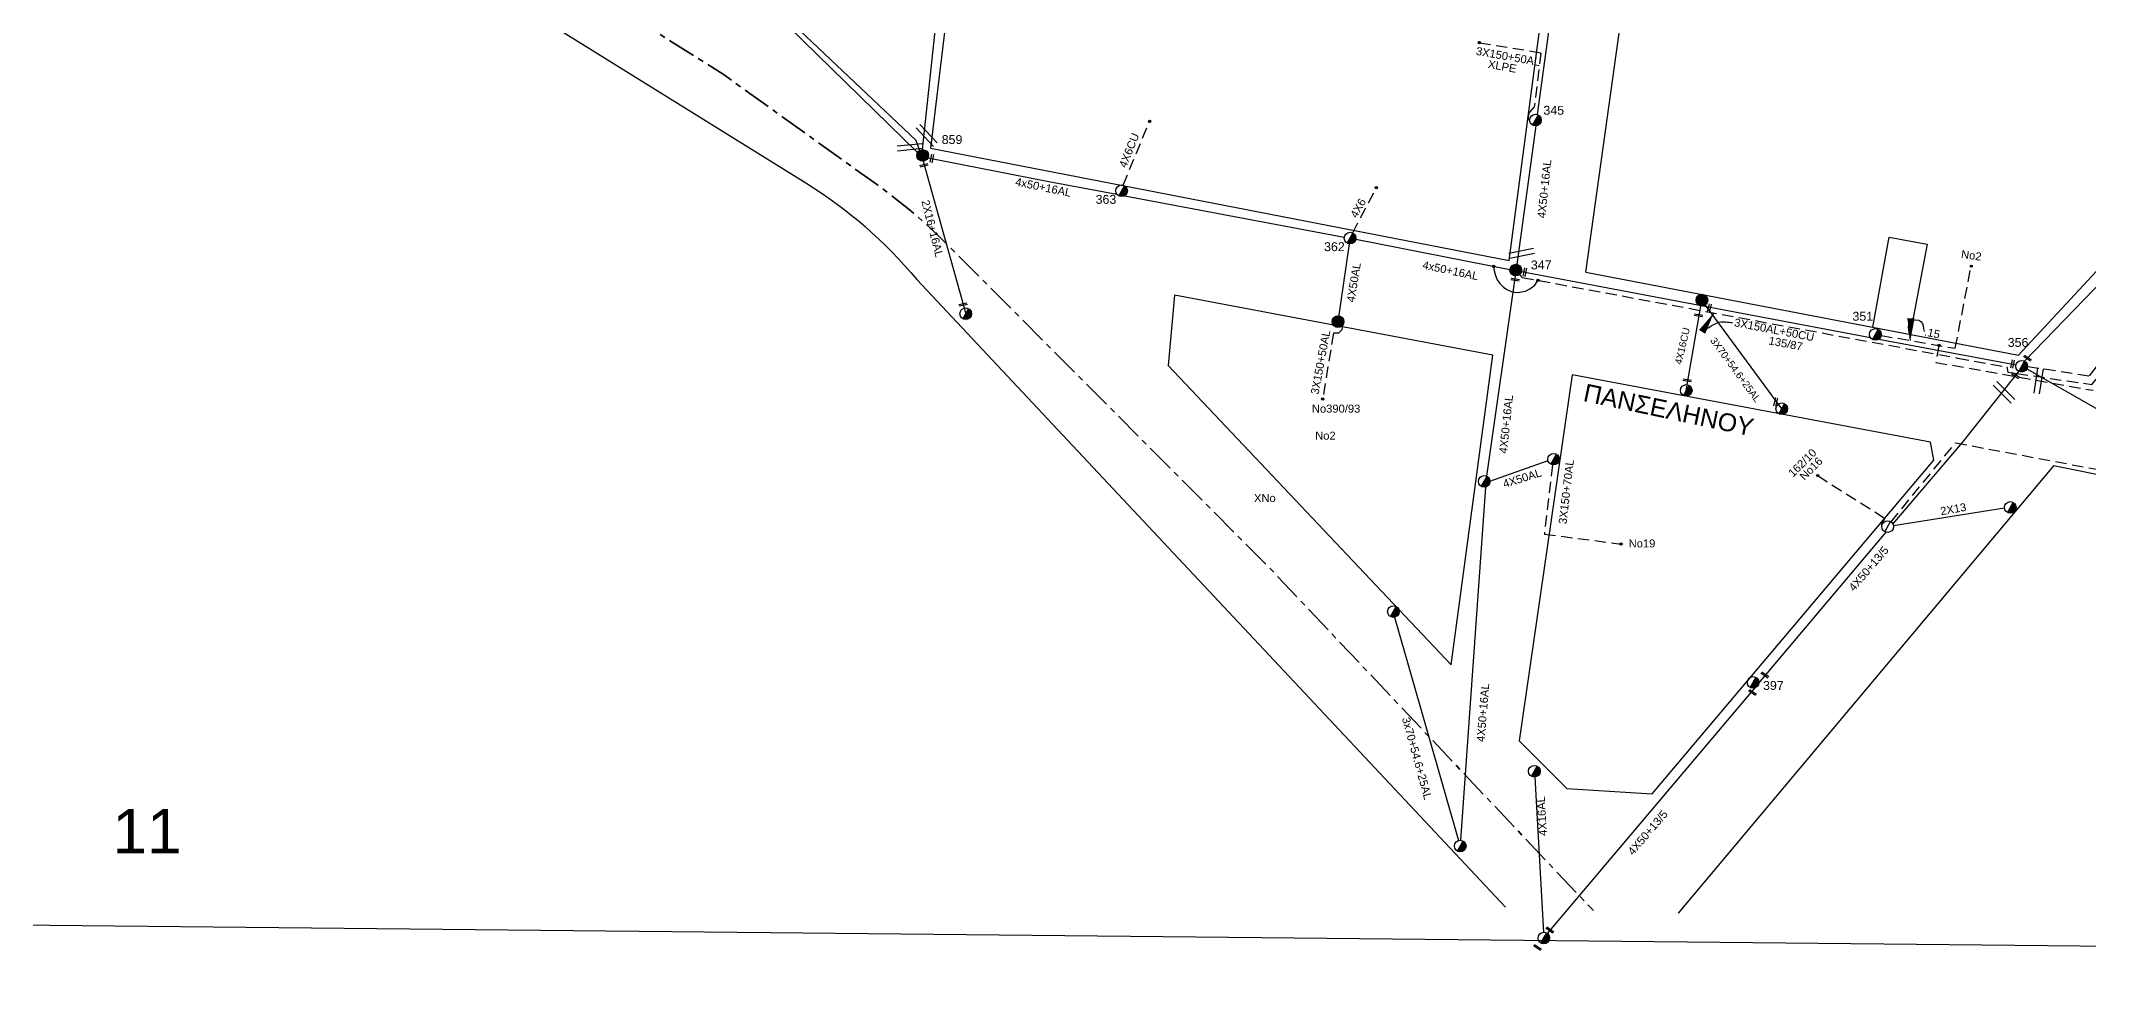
# Model space of a CAD drawing. Header units: millimetres. Extents: x 738 to 2138, y 37 to 533.
# Drawn here: x 1210.4 to 1440.7, y 43.1 to 147.5 of the extents above; entities that cross this region are included whole.
import ezdxf

# ---------------------------------------------------------------- set-up
doc = ezdxf.new("R2010")
doc.units = ezdxf.units.MM
doc.linetypes.add('CENTER', pattern=[50.8, 31.75, -6.35, 6.35, -6.35])
doc.linetypes.add('DASHED', pattern=[19.05, 12.7, -6.35])
for name, color, linetype in [('Άγνωστα', 7, 'Continuous'), ('Γέφυρες Εναέριου Δικτύου', 7, 'Continuous'), ('Γυμνά εναέρια ΧΤ (3Φ)   4x16AL', 7, 'Continuous'), ('Γυμνά εναέρια ΧΤ (3Φ)   4x50AL', 7, 'Continuous'), ('Γυμνά εναέρια ΧΤ και ΦΟΠ (1Φ)   2x16+16AL', 7, 'Continuous'), ('Γυμνά εναέρια ΧΤ και ΦΟΠ (3Φ)   4x50+16AL', 7, 'Continuous'), ('Επιγραφές - Σχήματα', 7, 'Continuous'), ('Καλώδια ΧΤ   3x150+50AL', 7, 'DASHED'), ('Καλώδια ΧΤ   3x150+50AL XLPE', 7, 'DASHED'), ('Καλώδια ΧΤ   3x150+70 AL', 7, 'DASHED'), ('Καλώδια ΧΤ   3x150AL+50CU', 7, 'DASHED'), ('Καλώδια ΧΤ   4x16AL', 7, 'DASHED'), ('Καλώδια ΧΤ   4x6CU', 7, 'DASHED'), ('Μηχανική τομή', 7, 'Continuous'), ('Στύλος Ξύλινος', 7, 'Continuous'), ('Στύλος Ξύλινος @ 1', 7, 'Continuous'), ('Στύλος ΦΜ', 7, 'Continuous'), ('Στύλος ΦΜ @ 1', 7, 'Continuous'), ('Συνδέσεις', 7, 'Continuous'), ('Συνεστραμμένα ΧΤ   3x70+54.6+25 AL', 7, 'SYN_LINE'), ('Τομή', 7, 'Continuous'), ('Υπόβαθρο ΔΕΗ', 7, 'Continuous'), ('Υπόγεια Καλώδια Δικτύου ΧΤ   .15', 7, 'DASHED'), ('Υπόγεια καλώδια Παροχών ΧΤ   4x6', 7, 'DASHED')]:
    doc.layers.add(name, color=color, linetype=linetype)
doc.styles.add('arial', font='arial.ttf')
doc.styles.get("Standard").update_dxf_attribs({"font": 'arial.ttf'})
doc.linetypes.add('SYN_LINE', pattern='A,0.5,-0.0001,["/\\/\\/\\/",Standard,S=0.1,R=0,X=0,Y=-0.05],-0.25', length=0.7501)
doc.dimstyles.new('ISO-25', dxfattribs={"dimtxt": 2.5, "dimasz": 2.5, "dimexe": 1.25, "dimexo": 0.625, "dimtad": 1, "dimtxsty": 'Standard', "dimcen": 2.5, "dimadec": 0, "dimazin": 0, "dimtfac": 1, "dimtmove": 0, "dimatfit": 3, "dimfxl": 1, "dimarcsym": 0})

# ---------------------------------------------------------------- blocks, each defined once
blk = doc.blocks.new('_ΣΥΝΔΕΣΗ')
at = {"layer": 'Συνδέσεις', "linetype": 'SYN_LINE', "ltscale": 40}
blk.add_hatch(color=256, dxfattribs=at).paths.add_polyline_path([(-116.75, 2339.64, 1), (-117.75, 2339.64, 1)])
at = {"layer": 'Συνδέσεις'}
blk.add_circle((-117.25, 2339.64), 0.5, dxfattribs=at)
blk = doc.blocks.new('ΥΠΑΡΧΩΝ ΤΣΙΜΕΝΤΕΝΙΟΣ ΣΤΥΛΟΣ')
at = {"layer": 'Στύλος ΦΜ'}
blk.add_hatch(color=7, dxfattribs=at).paths.add_polyline_path([(-1.29, -2.28, 0.574793), (2.62, 0, 0.268822), (1.3, 2.27)])
blk.add_line((-1.29, -2.28), (1.3, 2.27), dxfattribs=at)
blk.add_circle((0, 0), 2.62, dxfattribs=at)
at = {"layer": 'Στύλος ΦΜ', "flags": 4}
for tag, p in [('ΑΡΙΘΜΟΣ', (-4.68, 8.05)), ('ΤΥΠΟΣ', (-4.91, 3.03))]:
    blk.add_attdef(tag, p, '', height=4, dxfattribs=at)
blk = doc.blocks.new('ΥΠΑΡΧΩΝ ΞΥΛΙΝΟΣ ΣΤΥΛΟΣ')
at = {"layer": 'Στύλος Ξύλινος'}
h = blk.add_hatch(color=7, dxfattribs=at)
h.paths.add_polyline_path([(-2.62, 0, 0.270008), (-1.29, -2.28), (1.3, 2.27, 0.576266)])
h.paths.add_polyline_path([(-1.29, -2.28, 0.574793), (2.62, 0, 0.268822), (1.3, 2.27)])
at = {"layer": 'Στύλος Ξύλινος', "color": 7}
blk.add_line((-1.29, -2.28), (1.3, 2.27), dxfattribs=at)
blk.add_circle((0, 0), 2.62, dxfattribs=at)
at = {"layer": 'Στύλος Ξύλινος', "flags": 4}
for tag, p in [('ΑΡΙΘΜΟΣ', (-4.91, 8.6)), ('ΤΥΠΟΣ', (-4.85, 3.39))]:
    blk.add_attdef(tag, p, '', height=4, dxfattribs=at)
blk = doc.blocks.new('ΠΡΟΒΛΕΠΟΜΕΝΟΣ ΤΣΙΜΕΝΤΕΝΙΟΣ ΣΤΥΛΟΣ')
at = {"layer": 'Στύλος ΦΜ', "color": 7}
blk.add_line((-1.29, -2.28), (1.3, 2.27), dxfattribs=at)
blk.add_circle((0, 0), 2.62, dxfattribs=at)
at = {"layer": 'Στύλος ΦΜ', "flags": 4}
for tag, p in [('ΑΡΙΘΜΟΣ', (-3.98, 8.33)), ('ΤΥΠΟΣ', (-4.12, 3.18))]:
    blk.add_attdef(tag, p, '', height=4, dxfattribs=at)
blk = doc.blocks.new('ΤΟΜΗ')
at = {"layer": 'Τομή', "ltscale": 40}
for p, q in [((-5.68, 0), (5.68, 0)), ((5.68, -2.33), (-5.68, -2.33))]:
    blk.add_line(p, q, dxfattribs=at)
blk = doc.blocks.new('ΜΗΧΑΝΙΚΗ ΤΟΜΗ')
at = {"layer": 'Μηχανική τομή', "ltscale": 40}
for p, q in [((-1.89, 0.78), (1.89, 0.78)), ((1.89, 0), (-1.89, 0))]:
    blk.add_line(p, q, dxfattribs=at)

msp = doc.modelspace()

# ---------------------------------------------------------------- linework, layer by layer
at = {"layer": 'Άγνωστα', "color": 2, "ltscale": 0.1}
msp.add_lwpolyline([(1417.14, 113.95), (1432.57, 111.06)], dxfattribs=at)
at = {"layer": 'Άγνωστα', "linetype": 'DASHED', "ltscale": 0.1}
msp.add_lwpolyline([(1410.26, 98.6), (1417.81, 93.81), (1417.39, 93.07), (1417.5, 93.03)], dxfattribs=at)
at = {"layer": 'Άγνωστα', "color": 6, "ltscale": 0.1}
msp.add_lwpolyline([(1431.27, 94.95), (1418.78, 92.94)], dxfattribs=at)
at = {"layer": 'Γέφυρες Εναέριου Δικτύου', "linetype": 'DASHED'}
msp.add_lwpolyline([(1373.81, 122.13), (1373.88, 121.61), (1374.01, 121.1), (1374.22, 120.62), (1374.53, 120.2), (1374.93, 119.77), (1375.3, 119.53), (1375.78, 119.28), (1376.33, 119.17), (1376.75, 119.21), (1377.4, 119.33), (1377.9, 119.58), (1378.46, 120.02), (1378.8, 120.54)], dxfattribs=at)
at = {"layer": 'Γυμνά εναέρια ΧΤ (3Φ)   4x16AL', "color": 6, "ltscale": 0.1}
msp.add_lwpolyline([(1378.43, 64.72), (1379.42, 47.28)], dxfattribs=at)
at = {"layer": 'Γυμνά εναέρια ΧΤ (3Φ)   4x50AL', "color": 30, "ltscale": 0.1}
msp.add_lwpolyline([(1357.57, 124.65), (1356.31, 115.9)], dxfattribs=at)
at = {"layer": 'Γυμνά εναέρια ΧΤ (3Φ)   4x50AL', "color": 2, "ltscale": 0.1}
for points in [[(1376.93, 121.53), (1376.93, 121.53), (1416.19, 114.13), (1416.19, 114.13)], [(1373.4, 97.98), (1379.93, 100.29)]]:
    msp.add_lwpolyline(points, dxfattribs=at)
at = {"layer": 'Γυμνά εναέρια ΧΤ (3Φ)   4x50AL', "color": 6, "ltscale": 0.1}
for points in [[(1418.72, 93.16), (1426.53, 102.33), (1432.88, 110.32)], [(1403.65, 75.29), (1417.95, 92.25), (1417.95, 92.25)], [(1379.88, 47.13), (1403.18, 74.73)]]:
    msp.add_lwpolyline(points, dxfattribs=at)
at = {"layer": 'Γυμνά εναέρια ΧΤ και ΦΟΠ (1Φ)   2x16+16AL', "color": 30, "ltscale": 0.1}
msp.add_lwpolyline([(1309.64, 133.93), (1314.45, 116.79)], dxfattribs=at)
at = {"layer": 'Γυμνά εναέρια ΧΤ και ΦΟΠ (3Φ)   4x50+16AL', "color": 27, "linetype": 'Continuous', "ltscale": 0.1}
msp.add_lwpolyline([(1309.57, 135.24), (1311.59, 154.21), (1312.97, 165.31)], dxfattribs=at)
at = {"layer": 'Γυμνά εναέρια ΧΤ και ΦΟΠ (3Φ)   4x50+16AL', "color": 6, "ltscale": 0.1}
for points in [[(1378.75, 139.17), (1381.33, 158.1)], [(1376.46, 122.33), (1378.58, 137.91)]]:
    msp.add_lwpolyline(points, dxfattribs=at)
at = {"layer": 'Γυμνά εναέρια ΧΤ και ΦΟΠ (3Φ)   4x50+16AL', "color": 151, "ltscale": 0.1}
msp.add_lwpolyline([(1433.53, 111.46), (1441.35, 119.56), (1453.98, 133.1), (1470.49, 150.73)], dxfattribs=at)
at = {"layer": 'Γυμνά εναέρια ΧΤ και ΦΟΠ (3Φ)   4x50+16AL', "color": 85, "linetype": 'SYN_LINE', "ltscale": 10}
msp.add_lwpolyline([(1294.47, 149.11), (1309.03, 134.91)], dxfattribs=at)
at = {"layer": 'Γυμνά εναέρια ΧΤ και ΦΟΠ (3Φ)   4x50+16AL', "color": 5, "linetype": 'SYN_LINE', "ltscale": 10}
msp.add_lwpolyline([(1295.07, 149.3), (1308.82, 136.31), (1309.25, 135.13)], dxfattribs=at)
at = {"layer": 'Γυμνά εναέρια ΧΤ και ΦΟΠ (3Φ)   4x50+16AL', "color": 30, "ltscale": 0.1}
for points in [[(1310.2, 134.33), (1323.78, 131.66), (1331.44, 130.22)], [(1332.32, 130.06), (1357.02, 125.41)], [(1358.31, 125.17), (1375.65, 121.77)]]:
    msp.add_lwpolyline(points, dxfattribs=at)
at = {"layer": 'Γυμνά εναέρια ΧΤ και ΦΟΠ (3Φ)   4x50+16AL', "color": 2, "ltscale": 0.1}
for points in [[(1373.05, 98.53), (1376.29, 121.04)], [(1370.11, 57.62), (1372.92, 97.32)]]:
    msp.add_lwpolyline(points, dxfattribs=at)
at = {"layer": 'Γυμνά εναέρια ΧΤ και ΦΟΠ (3Φ)   4x50+16AL', "color": 173, "ltscale": 0.1}
msp.add_lwpolyline([(1433.79, 110.59), (1458.88, 96.28)], dxfattribs=at)
at = {"layer": 'Επιγραφές - Σχήματα'}
msp.add_lwpolyline([(747.16, 52.8), (1697.68, 43.15), (1697.68, 519.66), (747.16, 519.66)], close=True, dxfattribs=at)
at = {"layer": 'Καλώδια ΧΤ   3x150+50AL', "color": 30, "ltscale": 0.1}
msp.add_lwpolyline([(1356.31, 115.9), (1356.8, 115.47), (1356.74, 114.99), (1356.36, 114.6), (1355.79, 114.61), (1354.6, 107.2)], dxfattribs=at)
at = {"layer": 'Καλώδια ΧΤ   3x150+50AL XLPE', "color": 2, "ltscale": 0.1}
msp.add_lwpolyline([(1372.21, 147.26), (1379.14, 146.13), (1378.39, 140.05), (1377.86, 139.45), (1377.74, 139.18), (1377.68, 138.9), (1377.75, 138.64), (1377.87, 138.61)], dxfattribs=at)
at = {"layer": 'Καλώδια ΧΤ   3x150+70 AL', "color": 151, "ltscale": 0.1}
msp.add_lwpolyline([(1433.86, 110.87), (1440.83, 109.82), (1444.98, 115.19), (1460.9, 112.36)], dxfattribs=at)
at = {"layer": 'Καλώδια ΧΤ   3x150+70 AL', "color": 2, "ltscale": 0.1}
for points in [[(1423.89, 113.23), (1423.55, 111.33), (1441.23, 108.19)], [(1380.43, 99.81), (1379.52, 92.03), (1388.15, 90.91)]]:
    msp.add_lwpolyline(points, dxfattribs=at)
at = {"layer": 'Καλώδια ΧΤ   3x150+70 AL', "color": 30, "ltscale": 0.1}
msp.add_lwpolyline([(1432.63, 110.07), (1441.1, 108.85), (1445.59, 114.29), (1460.82, 111.52)], dxfattribs=at)
at = {"layer": 'Καλώδια ΧΤ   3x150+70 AL', "color": 6, "ltscale": 0.1}
msp.add_lwpolyline([(1418.51, 93.41), (1425.77, 102.29), (1450.77, 97.6), (1453.6, 105.48), (1443.29, 107.57), (1443.27, 108.43), (1446.31, 112.21), (1460.43, 109.49)], dxfattribs=at)
at = {"layer": 'Καλώδια ΧΤ   3x150AL+50CU', "color": 30, "ltscale": 0.1}
msp.add_lwpolyline([(1376.74, 121.21), (1377.04, 120.87), (1425.99, 111.82), (1431.52, 110.82), (1431.66, 110.21), (1432.63, 110.07)], dxfattribs=at)
at = {"layer": 'Καλώδια ΧΤ   4x16AL', "linetype": 'SYN_LINE', "ltscale": 10}
msp.add_line((1395.48, 108.18), (1397.24, 118.33), dxfattribs=at)
at = {"layer": 'Καλώδια ΧΤ   4x6CU', "color": 30, "ltscale": 0.1}
msp.add_lwpolyline([(1332.15, 131.24), (1335.12, 138.41)], dxfattribs=at)
at = {"layer": 'Συνεστραμμένα ΧΤ   3x70+54.6+25 AL', "linetype": 'SYN_LINE', "ltscale": 10}
msp.add_line((1406.22, 106.11), (1397.24, 118.33), dxfattribs=at)
at = {"layer": 'Συνεστραμμένα ΧΤ   3x70+54.6+25 AL', "color": 2, "ltscale": 10}
msp.add_lwpolyline([(1362.68, 82.68), (1369.88, 57.6)], dxfattribs=at)
at = {"layer": 'Υπόβαθρο ΔΕΗ'}
msp.add_lwpolyline([(1384.19, 121.46), (1397.16, 214.49), (1434.31, 208.69), (1429.45, 164.59)], dxfattribs=at)
at = {"layer": 'Υπόβαθρο ΔΕΗ', "linetype": 'CENTER', "lineweight": 35, "ltscale": 0.1, "flags": 128}
msp.add_lwpolyline([(738.85, 120.28), (795.1, 123.08), (836.13, 124.85), (948.31, 116.56), (1052.7, 109.39), (1116.32, 104.99), (1122.47, 164.59), (1123.65, 177.5), (1175.98, 172.35), (1176.71, 176.9), (1232.67, 172.85), (1239.7, 171.91), (1248.96, 167.98), (1253.99, 164.59), (1287.16, 143.71), (1304.39, 131.35, -0.041124), (1312.47, 124.48), (1348.44, 88.41), (1385.03, 49.71)], format="xyb", dxfattribs=at)
at = {"layer": 'Υπόβαθρο ΔΕΗ', "ltscale": 0.1}
for points in [[(1314.02, 164.59), (1310.49, 135.42), (1375.56, 122.78), (1380.26, 158.31)], [(1384.19, 121.46), (1384.19, 121.46), (1432.86, 112.15), (1481.53, 164.59)], [(1416.45, 115.29), (1418.31, 125.39), (1422.58, 124.6), (1420.62, 114.36)], [(1376.68, 68.81), (1382.04, 63.42), (1391.65, 62.83), (1423.32, 100.34), (1422.93, 102.36), (1382.63, 109.94), (1376.68, 68.81)], [(1457.61, 49.5), (1479.16, 81.68), (1473.9, 92.25), (1436.77, 99.71), (1394.56, 49.42)]]:
    msp.add_lwpolyline(points, dxfattribs=at)
msp.add_lwpolyline([(1191.98, 162.91), (1244.76, 160.73, -0.127598), (1253.96, 157.93), (1296.45, 131.52, -0.080127), (1308.93, 120.65), (1375.16, 50.1)], format="xyb", dxfattribs=at)
msp.add_lwpolyline([(1369.04, 77.35), (1373.73, 112.14), (1337.94, 118.9), (1337.2, 110.97)], close=True, dxfattribs=at)
at = {"layer": 'Υπόγεια Καλώδια Δικτύου ΧΤ   .15', "color": 2, "ltscale": 0.1}
msp.add_lwpolyline([(1417.39, 114.36), (1425.73, 112.91), (1427.52, 122.13)], dxfattribs=at)
at = {"layer": 'Υπόγεια καλώδια Παροχών ΧΤ   4x6', "color": 30, "ltscale": 0.1}
msp.add_lwpolyline([(1357.97, 125.87), (1360.63, 130.95)], dxfattribs=at)

# ---------------------------------------------------------------- block references
at = {"layer": 'Μηχανική τομή'}
for p, xscale, yscale, zscale, rotation in [((1309.76, 133.38), 0.2499999999999984, 0.2499999999999984, 0.2499999999999984, 13.38789747279626), ((1310.72, 134.23), 0.2500000000000095, 0.2500000000000095, 0.2500000000000095, 77.21646472997986), ((1376.22, 120.53), 0.2500000000001106, 0.2500000000001106, 0.2500000000001106, 349.5039862570332), ((1377.42, 121.44), 0.2500000000000095, 0.2500000000000095, 0.2500000000000095, 77.21646472997986), ((1314.17, 117.74), 0.2499999999999984, 0.2499999999999984, 0.2499999999999984, 13.38789747279626), ((1398.16, 117.41), 0.2500000000000095, 0.2500000000000095, 0.2500000000000095, 77.21646472997986), ((1396.87, 116.72), 0.2500000000000095, 0.2500000000000095, 0.2500000000000095, 170.7458299124818), ((1432.26, 111.12), 0.2500000000000095, 0.2500000000000095, 0.2500000000000095, 77.21646472997986), ((1433.92, 111.88), 0.250000000000056, 0.250000000000056, 0.250000000000056, 144.7916289152004), ((1395.6, 109.4), 0.2500000000000095, 0.2500000000000095, 0.2500000000000095, 170.7458299124818), ((1432.55, 109.92), 0.2500000000000401, 0.2500000000000401, 0.2500000000000401, 146.5016469820033), ((1405.62, 106.86), 0.2500000000000095, 0.2500000000000095, 0.2500000000000095, 77.21646472997986), ((1404.37, 76.28), 0.250000000000056, 0.250000000000056, 0.250000000000056, 144.7916289152004), ((1402.99, 74.31), 0.2500000000000401, 0.2500000000000401, 0.2500000000000401, 146.5016469820033), ((1380.18, 47.61), 0.250000000000056, 0.250000000000056, 0.250000000000056, 144.7916289152004), ((1378.8, 45.65), 0.2500000000000401, 0.2500000000000401, 0.2500000000000401, 146.5016469820033)]:
    msp.add_blockref('ΜΗΧΑΝΙΚΗ ΤΟΜΗ', p, dxfattribs=dict(at, xscale=xscale, yscale=yscale, zscale=zscale, rotation=rotation))
at = {"layer": 'Στύλος Ξύλινος @ 1', "ltscale": 40}
ref = msp.add_blockref('ΥΠΑΡΧΩΝ ΞΥΛΙΝΟΣ ΣΤΥΛΟΣ', (1309.6, 134.59), dxfattribs=dict(at, xscale=0.25, yscale=0.25, zscale=0.25))
ref.add_attrib('ΑΡΙΘΜΟΣ', '859', (1311.74, 135.87), dxfattribs={"layer": 'Στύλος Ξύλινος', "height": 1, "flags": 4})
ref = msp.add_blockref('ΥΠΑΡΧΩΝ ΞΥΛΙΝΟΣ ΣΤΥΛΟΣ', (1376.3, 121.7), dxfattribs=dict(at, xscale=0.25, yscale=0.25, zscale=0.25))
ref.add_attrib('ΑΡΙΘΜΟΣ', '347', (1378, 121.78), dxfattribs={"layer": 'Στύλος Ξύλινος', "height": 1, "flags": 4})
at = {"layer": 'Στύλος Ξύλινος @ 1', "ltscale": 40, "xscale": 0.25, "yscale": 0.25, "zscale": 0.25}
for p in [(1397.24, 118.33), (1356.31, 115.9)]:
    msp.add_blockref('ΥΠΑΡΧΩΝ ΞΥΛΙΝΟΣ ΣΤΥΛΟΣ', p, dxfattribs=at)
at = {"layer": 'Στύλος ΦΜ @ 1', "ltscale": 40}
ref = msp.add_blockref('ΥΠΑΡΧΩΝ ΤΣΙΜΕΝΤΕΝΙΟΣ ΣΤΥΛΟΣ', (1378.52, 138.56), dxfattribs=dict(at, xscale=0.25, yscale=0.25, zscale=0.25))
ref.add_attrib('ΤΥΠΟΣ', '345', (1379.41, 139.16), dxfattribs={"layer": 'Στύλος ΦΜ', "height": 1, "flags": 4})
ref = msp.add_blockref('ΥΠΑΡΧΩΝ ΤΣΙΜΕΝΤΕΝΙΟΣ ΣΤΥΛΟΣ', (1331.97, 130.61), dxfattribs=dict(at, xscale=0.25, yscale=0.25, zscale=0.25))
ref.add_attrib('ΤΥΠΟΣ', '363', (1329.05, 129.15), dxfattribs={"layer": 'Στύλος ΦΜ', "height": 1, "flags": 4})
ref = msp.add_blockref('ΥΠΑΡΧΩΝ ΤΣΙΜΕΝΤΕΝΙΟΣ ΣΤΥΛΟΣ', (1357.67, 125.29), dxfattribs=dict(at, xscale=0.25, yscale=0.25, zscale=0.25))
ref.add_attrib('ΤΥΠΟΣ', '362', (1354.74, 123.83), dxfattribs={"layer": 'Στύλος ΦΜ', "height": 1, "flags": 4})
at = {"layer": 'Στύλος ΦΜ @ 1', "ltscale": 40, "xscale": 0.25, "yscale": 0.25, "zscale": 0.25}
for name, p in [('ΥΠΑΡΧΩΝ ΤΣΙΜΕΝΤΕΝΙΟΣ ΣΤΥΛΟΣ', (1314.44, 116.79)), ('ΥΠΑΡΧΩΝ ΤΣΙΜΕΝΤΕΝΙΟΣ ΣΤΥΛΟΣ', (1395.48, 108.18)), ('ΥΠΑΡΧΩΝ ΤΣΙΜΕΝΤΕΝΙΟΣ ΣΤΥΛΟΣ', (1406.22, 106.11)), ('ΥΠΑΡΧΩΝ ΤΣΙΜΕΝΤΕΝΙΟΣ ΣΤΥΛΟΣ', (1380.56, 100.45)), ('ΥΠΑΡΧΩΝ ΤΣΙΜΕΝΤΕΝΙΟΣ ΣΤΥΛΟΣ', (1372.75, 97.95)), ('ΥΠΑΡΧΩΝ ΤΣΙΜΕΝΤΕΝΙΟΣ ΣΤΥΛΟΣ', (1431.92, 95.02)), ('ΠΡΟΒΛΕΠΟΜΕΝΟΣ ΤΣΙΜΕΝΤΕΝΙΟΣ ΣΤΥΛΟΣ', (1418.13, 92.87)), ('ΥΠΑΡΧΩΝ ΤΣΙΜΕΝΤΕΝΙΟΣ ΣΤΥΛΟΣ', (1362.54, 83.32)), ('ΥΠΑΡΧΩΝ ΤΣΙΜΕΝΤΕΝΙΟΣ ΣΤΥΛΟΣ', (1378.39, 65.38)), ('ΥΠΑΡΧΩΝ ΤΣΙΜΕΝΤΕΝΙΟΣ ΣΤΥΛΟΣ', (1370.06, 56.97)), ('ΥΠΑΡΧΩΝ ΤΣΙΜΕΝΤΕΝΙΟΣ ΣΤΥΛΟΣ', (1379.46, 46.63))]:
    msp.add_blockref(name, p, dxfattribs=at)
at = {"layer": 'Στύλος ΦΜ @ 1', "ltscale": 40}
ref = msp.add_blockref('ΥΠΑΡΧΩΝ ΤΣΙΜΕΝΤΕΝΙΟΣ ΣΤΥΛΟΣ', (1416.74, 114.47), dxfattribs=dict(at, xscale=0.25, yscale=0.25, zscale=0.25))
ref.add_attrib('ΤΥΠΟΣ', '351', (1414.17, 116.01), dxfattribs={"layer": 'Στύλος ΦΜ', "height": 1, "flags": 4})
ref = msp.add_blockref('ΥΠΑΡΧΩΝ ΤΣΙΜΕΝΤΕΝΙΟΣ ΣΤΥΛΟΣ', (1433.2, 110.89), dxfattribs=dict(at, xscale=0.25, yscale=0.25, zscale=0.25))
ref.add_attrib('ΤΥΠΟΣ', '356', (1431.63, 113.07), dxfattribs={"layer": 'Στύλος ΦΜ', "height": 1, "flags": 4})
ref = msp.add_blockref('ΥΠΑΡΧΩΝ ΤΣΙΜΕΝΤΕΝΙΟΣ ΣΤΥΛΟΣ', (1402.99, 75.36), dxfattribs=dict(at, xscale=0.25, yscale=0.25, zscale=0.25))
ref.add_attrib('ΤΥΠΟΣ', '397', (1404.11, 74.52), dxfattribs={"layer": 'Στύλος ΦΜ', "height": 1, "flags": 4})
at = {"layer": 'Συνδέσεις', "xscale": 0.25, "yscale": 0.25, "zscale": 0.25}
for p in [(1401.53, -437.64), (1364.43, -446.49), (1389.94, -453.95), (1403.12, -462.78), (1456.84, -462.77), (1408.12, -464.37), (1453.21, -471.67), (1383.91, -477.7), (1439.58, -486.3), (1417.46, -493.99)]:
    msp.add_blockref('_ΣΥΝΔΕΣΗ', p, dxfattribs=at)
at = {"layer": 'Τομή'}
for p, xscale, yscale, zscale, rotation in [((1308.13, 135.79), 0.2499999999999654, 0.2499999999999654, 0.2499999999999654, 5.587387428606498), ((1310.26, 137.04), 0.2499999999999216, 0.2499999999999216, 0.2499999999999216, 313.3666719347465), ((1376.9, 123.87), 0.2499999999999996, 0.2499999999999996, 0.2499999999999996, 11.34305513655888), ((1435.39, 109.19), 0.2500000000001592, 0.2500000000001592, 0.2500000000001592, 261.2976805420395), ((1431.41, 108.17), 0.2500000000001027, 0.2500000000001027, 0.2500000000001027, 315.3636830682968)]:
    msp.add_blockref('ΤΟΜΗ', p, dxfattribs=dict(at, xscale=xscale, yscale=yscale, zscale=zscale, rotation=rotation))

# ---------------------------------------------------------------- texts
at = {"layer": 'Άγνωστα'}
msp.add_text('2X13', height=0.9, rotation=10.1091, dxfattribs=at).set_placement((1424.14, 94.14))
at = {"layer": 'Γυμνά εναέρια ΧΤ (3Φ)   4x16AL', "insert": (1378.92, 58.08), "char_height": 0.9, "width": 84.1859, "attachment_point": 1, "rotation": 93.3312, "style": 'arial'}
msp.add_mtext('4X16AL', dxfattribs=at)
at = {"layer": 'Γυμνά εναέρια ΧΤ (3Φ)   4x50AL'}
for p in [(1414.35, 85.53), (1389.5, 55.86)]:
    msp.add_text('4X50+13/5', height=0.9, rotation=49.5565, dxfattribs=at).set_placement(p)
at = {"layer": 'Γυμνά εναέρια ΧΤ (3Φ)   4x50AL', "char_height": 0.9, "width": 84.1859, "attachment_point": 1, "style": 'arial'}
for insert, rotation in [((1357.28, 118.18), 80.7599), ((1374.75, 98.07), 17.4409)]:
    msp.add_mtext('4X50AL', dxfattribs=dict(at, insert=insert, rotation=rotation))
at = {"layer": 'Γυμνά εναέρια ΧΤ και ΦΟΠ (1Φ)   2x16+16AL', "insert": (1310.32, 129.68), "char_height": 0.9, "width": 84.1859, "attachment_point": 1, "rotation": 284.2799, "style": 'arial'}
msp.add_mtext('2X16+16AL', dxfattribs=at)
at = {"layer": 'Γυμνά εναέρια ΧΤ και ΦΟΠ (3Φ)   4x50+16AL', "char_height": 0.9, "width": 84.1859, "attachment_point": 1, "style": 'arial'}
for s, insert, rotation in [('4X50+16AL', (1378.73, 127.59), 84.0175), ('4x50+16AL', (1320.13, 132.1), 348.3527), ('4x50+16AL', (1365.93, 122.75), 348.1243), ('4X50+16AL', (1374.42, 101.15), 84.0175), ('4X50+16AL', (1371.89, 68.71), 85.3279)]:
    msp.add_mtext(s, dxfattribs=dict(at, insert=insert, rotation=rotation))
at = {"layer": 'Επιγραφές - Σχήματα'}
for s, rotation, p in [('No2', 352.1795, (1426.34, 123.07)), ('162/10', 44.9679, (1407.49, 98.37)), ('No16', 44.9679, (1408.77, 98.01))]:
    msp.add_text(s, height=0.9, rotation=rotation, dxfattribs=at).set_placement(p)
for s, p in [('No390/93', (1353.37, 105.68)), ('No2', (1353.74, 102.64)), ('No19', (1389, 90.53))]:
    msp.add_text(s, height=0.9, dxfattribs=at).set_placement(p)
at = {"layer": 'Επιγραφές - Σχήματα', "linetype": 'Continuous', "char_height": 0.8, "attachment_point": 1}
for s, width, heights, insert, rotation in [('4X16CU', 4.692, [0.567], (1394.17, 111.2), 77.0044), ('3X70+54.6+25AL', 8.6364, [0.516], (1398.76, 114.25), 306.3447)]:
    msp.add_mtext_dynamic_manual_height_columns(s, width=width, gutter_width=12.5, heights=heights, dxfattribs=dict(at, insert=insert, rotation=rotation))
at = {"layer": 'Επιγραφές - Σχήματα', "insert": (1384.2, 108.96), "char_height": 2, "width": 42.5503, "attachment_point": 1, "rotation": 348.1215, "style": 'arial'}
msp.add_mtext('ΠΑΝΣΕΛΗΝΟΥ', dxfattribs=at)
at = {"layer": 'Επιγραφές - Σχήματα', "attachment_point": 1}
for s, insert, char_height, width in [('XNo', (1346.86, 96.53), 0.9, 8.5591), ('11', (1218.48, 61.14), 5, 1.2368)]:
    msp.add_mtext(s, dxfattribs=dict(at, insert=insert, char_height=char_height, width=width))
at = {"layer": 'Καλώδια ΧΤ   3x150+50AL', "insert": (1353.23, 107.83), "char_height": 0.9, "width": 84.1859, "attachment_point": 1, "rotation": 79.4274, "style": 'arial'}
msp.add_mtext('3X150+50AL', dxfattribs=at)
at = {"layer": 'Καλώδια ΧΤ   3x150+50AL XLPE', "char_height": 0.9, "width": 84.1859, "attachment_point": 1, "rotation": 349.9457, "style": 'arial'}
for s, insert in [('3X150+50AL', (1371.93, 146.79)), (' XLPE', (1372.94, 145.38))]:
    msp.add_mtext(s, dxfattribs=dict(at, insert=insert))
at = {"layer": 'Καλώδια ΧΤ   3x150+70 AL', "insert": (1381.11, 93.21), "char_height": 0.9, "width": 84.1859, "attachment_point": 1, "rotation": 83.3602, "style": 'arial'}
msp.add_mtext('3X150+70AL', dxfattribs=at)
at = {"layer": 'Καλώδια ΧΤ   3x150AL+50CU', "char_height": 0.9, "width": 84.1859, "attachment_point": 1, "rotation": 349.1888, "style": 'arial'}
for s, insert in [('3X150AL+50CU', (1400.98, 116.29)), ('135/87', (1404.86, 114.24))]:
    msp.add_mtext(s, dxfattribs=dict(at, insert=insert))
at = {"layer": 'Καλώδια ΧΤ   4x6CU', "insert": (1331.64, 133.45), "char_height": 0.9, "width": 84.1859, "attachment_point": 1, "rotation": 68.1763, "style": 'arial'}
msp.add_mtext('4X6CU', dxfattribs=at)
at = {"layer": 'Συνεστραμμένα ΧΤ   3x70+54.6+25 AL', "insert": (1364.36, 71.57), "char_height": 0.9, "width": 84.1859, "attachment_point": 1, "rotation": 285.3664, "style": 'arial'}
msp.add_mtext('3x70+54.6+25AL', dxfattribs=at)
at = {"layer": 'Υπόγεια Καλώδια Δικτύου ΧΤ   .15', "insert": (1422.38, 115.24), "char_height": 0.9, "width": 84.1859, "attachment_point": 1, "rotation": 348.432, "style": 'arial'}
msp.add_mtext('.15', dxfattribs=at)
at = {"layer": 'Υπόγεια καλώδια Παροχών ΧΤ   4x6', "insert": (1357.62, 127.92), "char_height": 0.9, "width": 84.1859, "attachment_point": 1, "rotation": 60.3488, "style": 'arial'}
msp.add_mtext('4X6', dxfattribs=at)

# ---------------------------------------------------------------- leaders
at = {"layer": 'Επιγραφές - Σχήματα', "path_type": 1}
for points in [[(1398.58, 116.88), (1397.33, 114.87), (1399.16, 115.84), (1400.68, 115.8)], [(1420.68, 113.79), (1420.74, 115.94), (1421.87, 115.93), (1422.25, 114.81)]]:
    msp.add_leader(points, dimstyle='ISO-25', override={"dimgap": 0.625, "dimtad": 0}, dxfattribs=at)

doc.saveas('drawing.dxf')
